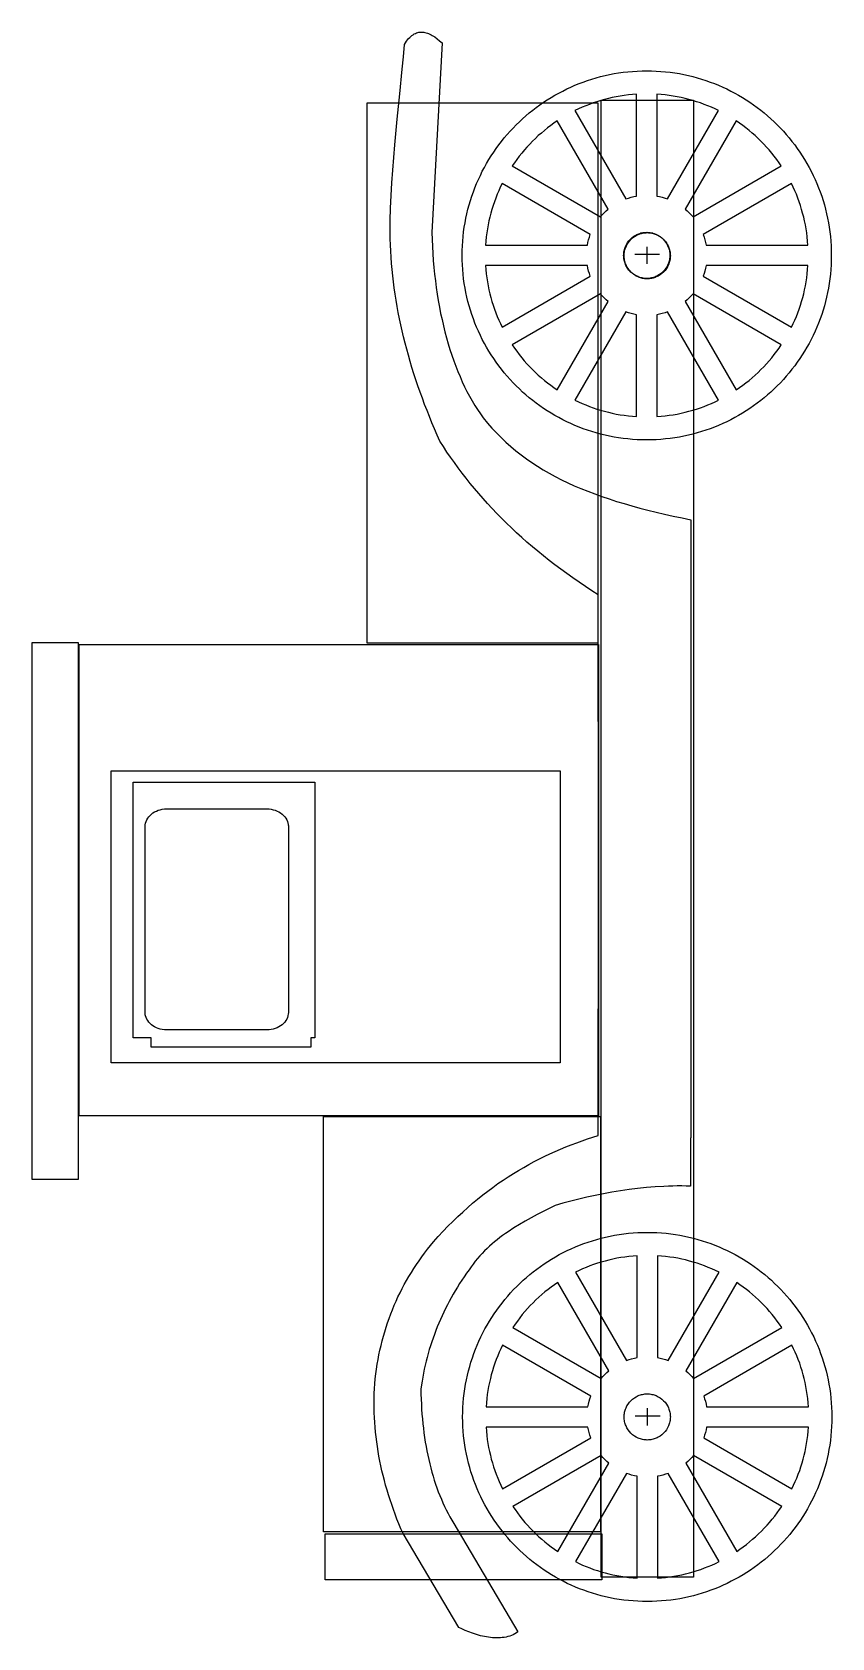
# Model space of a CAD drawing. Extents: x -222 to 349, y 6 to 550.
# Drawn here: x 129.3 to 239.5, y 42.1 to 263.5 of the extents above; entities that cross this region are included whole.
import ezdxf

# ---------------------------------------------------------------- set-up
doc = ezdxf.new("R2010")
doc.units = 0
doc.layers.add('IMPORT_-_OLDTRUCK', color=18, linetype='CONTINUOUS')

msp = doc.modelspace()

# ---------------------------------------------------------------- linework, layer by layer
at = {"layer": 'IMPORT_-_OLDTRUCK'}
for points in [[(220.06, 111.04), (220.06, 104.39), (219.45, 104.41), (218.83, 104.42), (218.22, 104.42), (217.61, 104.41), (217, 104.4), (216.39, 104.37), (215.18, 104.3), (213.97, 104.21), (212.76, 104.08), (211.57, 103.93), (210.38, 103.76), (209.2, 103.56), (208.04, 103.35), (206.89, 103.12), (205.76, 102.87), (204.64, 102.6), (203.54, 102.32), (202.46, 102.03), (201.4, 101.73), (199.74, 100.9), (198.91, 100.47), (198.09, 100.04), (197.28, 99.59), (196.48, 99.12), (195.69, 98.63), (194.91, 98.12), (194.53, 97.86), (194.15, 97.59), (193.78, 97.31), (193.42, 97.02), (193.05, 96.73), (192.7, 96.43), (192.35, 96.12), (192.01, 95.8), (191.67, 95.47), (191.34, 95.13), (191.02, 94.78), (190.7, 94.42), (190.39, 94.04), (190.09, 93.66), (189.8, 93.27), (189.52, 92.86), (189.18, 92.39), (188.86, 91.91), (188.54, 91.44), (188.23, 90.96), (187.93, 90.48), (187.63, 89.99), (187.35, 89.5), (187.07, 89.01), (186.8, 88.52), (186.54, 88.03), (186.29, 87.53), (186.04, 87.03), (185.81, 86.52), (185.58, 86.02), (185.36, 85.51), (185.15, 85), (184.94, 84.48), (184.75, 83.96), (184.56, 83.44), (184.38, 82.92), (184.21, 82.39), (184.05, 81.87), (183.9, 81.34), (183.75, 80.8), (183.61, 80.27), (183.48, 79.73), (183.36, 79.18), (183.25, 78.64), (183.14, 78.09), (183.05, 77.54), (182.96, 76.99), (182.88, 76.43), (182.89, 75.73), (182.91, 75.03), (182.95, 74.34), (182.99, 73.66), (183.03, 72.99), (183.09, 72.32), (183.15, 71.66), (183.23, 71.02), (183.31, 70.38), (183.39, 69.74), (183.49, 69.12), (183.6, 68.5), (183.71, 67.9), (183.83, 67.3), (183.96, 66.71), (184.1, 66.12), (184.25, 65.55), (184.4, 64.98), (184.56, 64.42), (184.73, 63.87), (184.91, 63.33), (185.1, 62.8), (185.29, 62.27), (185.5, 61.76), (185.71, 61.25), (185.93, 60.75), (186.16, 60.25), (186.39, 59.77), (186.64, 59.29), (186.89, 58.82), (187.15, 58.36), (187.42, 57.91), (196.27, 42.96), (196.05, 42.82), (195.83, 42.69), (195.61, 42.57), (195.37, 42.47), (195.13, 42.39), (194.88, 42.31), (194.63, 42.25), (194.37, 42.21), (194.11, 42.17), (193.84, 42.15), (193.57, 42.14), (193.3, 42.13), (193.02, 42.14), (192.75, 42.16), (192.47, 42.19), (192.19, 42.22), (191.91, 42.27), (191.64, 42.32), (191.09, 42.44), (190.54, 42.59), (190.01, 42.77), (189.5, 42.95), (189.01, 43.15), (188.55, 43.37), (188.12, 43.58), (180.43, 56.51), (180.14, 57.18), (179.86, 57.85), (179.59, 58.51), (179.34, 59.18), (179.09, 59.84), (178.86, 60.51), (178.63, 61.18), (178.42, 61.84), (178.22, 62.51), (178.03, 63.18), (177.85, 63.84), (177.68, 64.51), (177.52, 65.17), (177.37, 65.84), (177.24, 66.51), (177.11, 67.17), (177, 67.84), (176.89, 68.5), (176.8, 69.17), (176.72, 69.84), (176.65, 70.5), (176.59, 71.17), (176.54, 71.84), (176.5, 72.5), (176.47, 73.17), (176.45, 73.83), (176.45, 74.5), (176.45, 75.17), (176.47, 75.83), (176.5, 76.5), (176.54, 77.17), (176.59, 77.83), (176.67, 78.51), (176.76, 79.17), (176.86, 79.84), (176.98, 80.5), (177.1, 81.15), (177.24, 81.8), (177.39, 82.44), (177.55, 83.07), (177.72, 83.7), (177.9, 84.33), (178.09, 84.95), (178.29, 85.56), (178.5, 86.17), (178.73, 86.78), (178.96, 87.37), (179.21, 87.97), (179.46, 88.55), (179.73, 89.13), (180.01, 89.71), (180.3, 90.28), (180.6, 90.85), (180.91, 91.41), (181.23, 91.96), (181.57, 92.51), (181.91, 93.05), (182.26, 93.59), (182.63, 94.12), (183.01, 94.65), (183.39, 95.17), (183.79, 95.69), (184.2, 96.2), (184.62, 96.7), (185.29, 97.45), (185.95, 98.17), (186.62, 98.86), (187.3, 99.54), (187.97, 100.2), (188.65, 100.83), (189.34, 101.45), (190.02, 102.04), (190.71, 102.62), (191.41, 103.18), (192.1, 103.71), (192.8, 104.23), (193.51, 104.74), (194.21, 105.22), (194.92, 105.69), (195.63, 106.14), (196.35, 106.57), (197.06, 106.99), (197.78, 107.39), (198.5, 107.78), (199.23, 108.15), (199.95, 108.51), (200.68, 108.86), (201.41, 109.19), (202.15, 109.5), (202.88, 109.81), (203.62, 110.1), (204.36, 110.38), (205.1, 110.64), (205.85, 110.9), (206.59, 111.15), (207.34, 111.38), (207.34, 128.85), (207.37, 128.85), (207.37, 168.43), (207.34, 168.43), (207.34, 185.9), (206.45, 186.47), (205.56, 187.05), (204.69, 187.63), (203.84, 188.22), (203, 188.82), (202.17, 189.42), (201.36, 190.03), (200.56, 190.65), (199.78, 191.27), (199.01, 191.9), (198.25, 192.53), (197.51, 193.17), (196.78, 193.81), (196.07, 194.46), (195.37, 195.12), (194.68, 195.78), (194.01, 196.45), (193.35, 197.12), (192.71, 197.8), (192.07, 198.48), (191.46, 199.17), (190.85, 199.86), (190.26, 200.56), (189.68, 201.26), (189.12, 201.97), (188.56, 202.68), (188.02, 203.4), (187.5, 204.12), (186.98, 204.85), (186.48, 205.58), (185.99, 206.32), (185.52, 207.06), (185.14, 207.91), (184.77, 208.76), (184.41, 209.61), (184.07, 210.46), (183.73, 211.3), (183.4, 212.15), (183.09, 213), (182.78, 213.84), (182.48, 214.69), (182.2, 215.53), (181.92, 216.38), (181.66, 217.22), (181.4, 218.06), (181.16, 218.91), (180.93, 219.75), (180.7, 220.59), (180.49, 221.44), (180.29, 222.28), (180.1, 223.12), (179.93, 223.96), (179.76, 224.81), (179.61, 225.65), (179.46, 226.5), (179.33, 227.34), (179.21, 228.19), (179.1, 229.03), (179, 229.88), (178.91, 230.73), (178.84, 231.58), (178.78, 232.43), (178.73, 233.28), (178.69, 234.13), (178.67, 234.96), (178.66, 235.8), (178.66, 236.64), (178.67, 237.49), (178.72, 239.2), (178.79, 240.93), (178.89, 242.67), (179.01, 244.42), (179.15, 246.17), (179.3, 247.93), (179.63, 251.44), (179.98, 254.93), (180.32, 258.37), (180.47, 260.06), (180.61, 261.74), (180.75, 261.97), (180.9, 262.19), (181.05, 262.38), (181.2, 262.56), (181.35, 262.72), (181.5, 262.87), (181.65, 262.99), (181.81, 263.1), (181.97, 263.2), (182.13, 263.28), (182.29, 263.34), (182.45, 263.39), (182.62, 263.43), (182.78, 263.45), (182.95, 263.46), (183.11, 263.45), (183.28, 263.43), (183.45, 263.4), (183.61, 263.36), (183.78, 263.31), (183.95, 263.25), (184.12, 263.17), (184.29, 263.09), (184.46, 263), (184.8, 262.79), (185.13, 262.54), (185.47, 262.26), (185.8, 261.96), (184.4, 235.85), (184.43, 234.87), (184.48, 233.9), (184.53, 232.94), (184.6, 231.98), (184.68, 231.03), (184.78, 230.1), (184.89, 229.17), (185.01, 228.25), (185.14, 227.34), (185.29, 226.45), (185.44, 225.56), (185.61, 224.69), (185.8, 223.83), (185.99, 222.98), (186.2, 222.14), (186.42, 221.32), (186.65, 220.51), (186.89, 219.72), (187.14, 218.94), (187.41, 218.17), (187.69, 217.42), (187.98, 216.69), (188.28, 215.97), (188.59, 215.26), (188.91, 214.58), (189.24, 213.91), (189.59, 213.26), (189.94, 212.63), (190.31, 212.01), (190.69, 211.42), (191.08, 210.84), (191.47, 210.28), (192.06, 209.57), (192.67, 208.88), (193.29, 208.21), (193.94, 207.56), (194.6, 206.93), (195.28, 206.33), (195.97, 205.75), (196.69, 205.19), (197.43, 204.64), (198.18, 204.12), (198.96, 203.61), (199.75, 203.13), (200.57, 202.66), (201.4, 202.2), (202.26, 201.77), (203.13, 201.35), (204.03, 200.94), (204.94, 200.55), (205.88, 200.17), (206.84, 199.8), (207.83, 199.45), (208.83, 199.11), (209.85, 198.78), (210.9, 198.47), (211.97, 198.16), (213.07, 197.86), (214.18, 197.58), (215.32, 197.3), (216.48, 197.03), (217.67, 196.76), (218.88, 196.51), (220.11, 196.25), (220.09, 171.2), (220.09, 111.04)], [(214.01, 207.24), (213.36, 207.25), (212.7, 207.28), (212.06, 207.32), (211.41, 207.38), (210.77, 207.45), (210.14, 207.54), (209.51, 207.64), (208.89, 207.76), (208.27, 207.9), (207.66, 208.05), (207.05, 208.21), (206.45, 208.39), (205.85, 208.58), (205.27, 208.79), (204.68, 209.01), (204.11, 209.24), (203.54, 209.49), (202.98, 209.75), (202.43, 210.03), (201.89, 210.32), (201.35, 210.62), (200.82, 210.93), (200.3, 211.25), (199.79, 211.59), (199.29, 211.94), (198.79, 212.3), (198.31, 212.67), (197.83, 213.05), (197.36, 213.45), (196.91, 213.85), (196.46, 214.27), (196.02, 214.7), (195.6, 215.13), (195.18, 215.58), (194.78, 216.04), (194.38, 216.5), (194, 216.98), (193.63, 217.46), (193.27, 217.96), (192.92, 218.46), (192.58, 218.97), (192.25, 219.49), (191.94, 220.02), (191.64, 220.56), (191.35, 221.1), (191.08, 221.66), (190.82, 222.22), (190.57, 222.78), (190.34, 223.36), (190.12, 223.94), (189.91, 224.53), (189.72, 225.12), (189.54, 225.72), (189.37, 226.33), (189.22, 226.94), (189.09, 227.56), (188.97, 228.18), (188.86, 228.81), (188.78, 229.45), (188.7, 230.08), (188.65, 230.73), (188.6, 231.38), (188.58, 232.03), (188.57, 232.69), (188.58, 233.34), (188.6, 233.99), (188.65, 234.64), (188.7, 235.29), (188.78, 235.93), (188.86, 236.56), (188.97, 237.19), (189.09, 237.81), (189.22, 238.43), (189.37, 239.04), (189.54, 239.65), (189.72, 240.25), (189.91, 240.84), (190.12, 241.43), (190.34, 242.01), (190.57, 242.59), (190.82, 243.15), (191.08, 243.71), (191.35, 244.27), (191.64, 244.81), (191.94, 245.35), (192.25, 245.88), (192.58, 246.4), (192.92, 246.91), (193.27, 247.41), (193.63, 247.91), (194, 248.39), (194.38, 248.87), (194.78, 249.33), (195.18, 249.79), (195.6, 250.24), (196.02, 250.67), (196.46, 251.1), (196.91, 251.52), (197.36, 251.92), (197.83, 252.32), (198.31, 252.7), (198.79, 253.07), (199.29, 253.43), (199.79, 253.78), (200.3, 254.12), (200.82, 254.44), (201.35, 254.76), (201.89, 255.06), (202.43, 255.34), (202.98, 255.62), (203.54, 255.88), (204.11, 256.13), (204.68, 256.36), (205.27, 256.58), (205.85, 256.79), (206.45, 256.98), (207.05, 257.16), (207.66, 257.33), (208.27, 257.48), (208.89, 257.61), (209.51, 257.73), (210.14, 257.83), (210.77, 257.92), (211.41, 258), (212.06, 258.05), (212.7, 258.09), (213.36, 258.12), (214.01, 258.13), (214.67, 258.12), (215.32, 258.09), (215.97, 258.05), (216.61, 258), (217.25, 257.92), (217.89, 257.83), (218.52, 257.73), (219.14, 257.61), (219.76, 257.48), (220.37, 257.33), (220.98, 257.16), (221.58, 256.98), (222.17, 256.79), (222.76, 256.58), (223.34, 256.36), (223.91, 256.13), (224.48, 255.88), (225.04, 255.62), (225.59, 255.34), (226.14, 255.06), (226.68, 254.76), (227.2, 254.44), (227.72, 254.12), (228.24, 253.78), (228.74, 253.43), (229.23, 253.07), (229.72, 252.7), (230.2, 252.32), (230.66, 251.92), (231.12, 251.52), (231.57, 251.1), (232, 250.67), (232.43, 250.24), (232.84, 249.79), (233.25, 249.33), (233.64, 248.87), (234.03, 248.39), (234.4, 247.91), (234.76, 247.41), (235.11, 246.91), (235.45, 246.4), (235.77, 245.88), (236.08, 245.35), (236.38, 244.81), (236.67, 244.27), (236.95, 243.71), (237.21, 243.15), (237.45, 242.59), (237.69, 242.01), (237.91, 241.43), (238.12, 240.84), (238.31, 240.25), (238.49, 239.65), (238.65, 239.04), (238.8, 238.43), (238.94, 237.81), (239.06, 237.19), (239.16, 236.56), (239.25, 235.93), (239.32, 235.29), (239.38, 234.64), (239.42, 233.99), (239.45, 233.34), (239.45, 232.69), (239.45, 232.03), (239.42, 231.38), (239.38, 230.73), (239.32, 230.08), (239.25, 229.45), (239.16, 228.81), (239.06, 228.18), (238.94, 227.56), (238.8, 226.94), (238.65, 226.33), (238.49, 225.72), (238.31, 225.12), (238.12, 224.53), (237.91, 223.94), (237.69, 223.36), (237.45, 222.78), (237.21, 222.22), (236.95, 221.66), (236.67, 221.1), (236.38, 220.56), (236.08, 220.02), (235.77, 219.49), (235.45, 218.97), (235.11, 218.46), (234.76, 217.96), (234.4, 217.46), (234.03, 216.98), (233.64, 216.5), (233.25, 216.04), (232.84, 215.58), (232.43, 215.13), (232, 214.7), (231.57, 214.27), (231.12, 213.85), (230.66, 213.45), (230.2, 213.05), (229.72, 212.67), (229.23, 212.3), (228.74, 211.94), (228.24, 211.59), (227.72, 211.25), (227.2, 210.93), (226.68, 210.62), (226.14, 210.32), (225.59, 210.03), (225.04, 209.75), (224.48, 209.49), (223.91, 209.24), (223.34, 209.01), (222.76, 208.79), (222.17, 208.58), (221.58, 208.39), (220.98, 208.21), (220.37, 208.05), (219.76, 207.9), (219.14, 207.76), (218.52, 207.64), (217.89, 207.54), (217.25, 207.45), (216.61, 207.38), (215.97, 207.32), (215.32, 207.28), (214.67, 207.25)], [(204.12, 252.63), (211.14, 240.47), (211.5, 240.59), (211.86, 240.7), (212.23, 240.79), (212.61, 240.86), (212.61, 254.9), (212.05, 254.86), (211.48, 254.8), (210.92, 254.73), (210.37, 254.65), (209.82, 254.55), (209.27, 254.44), (208.73, 254.31), (208.2, 254.18), (207.67, 254.03), (207.14, 253.86), (206.62, 253.69), (206.11, 253.5), (205.6, 253.3), (205.1, 253.09), (204.6, 252.86)], [(215.41, 254.9), (215.41, 240.86), (215.79, 240.79), (216.16, 240.7), (216.53, 240.59), (216.89, 240.47), (223.91, 252.63), (223.42, 252.86), (222.93, 253.09), (222.43, 253.3), (221.92, 253.5), (221.41, 253.69), (220.89, 253.86), (220.36, 254.03), (219.83, 254.18), (219.29, 254.32), (218.75, 254.44), (218.21, 254.55), (217.66, 254.65), (217.1, 254.73), (216.54, 254.8), (215.98, 254.86)], [(175.47, 179.24), (175.47, 253.69), (207.27, 253.69), (207.27, 179.24)], [(207.74, 50.52), (207.74, 254.06), (220.46, 254.06), (220.46, 50.52)], [(195.47, 245.01), (207.63, 237.99), (207.89, 238.27), (208.15, 238.55), (208.43, 238.81), (208.71, 239.06), (201.69, 251.23), (201.23, 250.91), (200.78, 250.59), (200.34, 250.25), (199.91, 249.91), (199.49, 249.55), (199.07, 249.19), (198.67, 248.81), (198.27, 248.42), (197.89, 248.03), (197.51, 247.62), (197.15, 247.21), (196.79, 246.79), (196.44, 246.35), (196.11, 245.91), (195.79, 245.46)], [(226.33, 251.23), (219.31, 239.06), (219.6, 238.81), (219.88, 238.55), (220.14, 238.27), (220.39, 237.99), (232.55, 245.01), (232.24, 245.46), (231.92, 245.91), (231.58, 246.35), (231.24, 246.79), (230.88, 247.21), (230.51, 247.62), (230.14, 248.03), (229.75, 248.42), (229.36, 248.81), (228.95, 249.19), (228.54, 249.55), (228.11, 249.91), (227.68, 250.25), (227.24, 250.59), (226.79, 250.91)], [(191.79, 234.09), (205.84, 234.09), (205.91, 234.46), (206, 234.84), (206.11, 235.2), (206.23, 235.56), (194.07, 242.58), (193.83, 242.1), (193.61, 241.6), (193.4, 241.1), (193.2, 240.59), (193.01, 240.08), (192.83, 239.56), (192.67, 239.03), (192.52, 238.5), (192.38, 237.97), (192.26, 237.43), (192.15, 236.88), (192.05, 236.33), (191.96, 235.78), (191.89, 235.22), (191.84, 234.65)], [(233.95, 242.58), (221.79, 235.56), (221.92, 235.2), (222.02, 234.84), (222.11, 234.46), (222.19, 234.09), (236.23, 234.09), (236.19, 234.65), (236.13, 235.22), (236.06, 235.78), (235.97, 236.33), (235.88, 236.88), (235.77, 237.43), (235.64, 237.97), (235.5, 238.5), (235.35, 239.03), (235.19, 239.56), (235.01, 240.08), (234.83, 240.59), (234.63, 241.1), (234.41, 241.6), (234.19, 242.09)], [(214.01, 229.51), (213.85, 229.51), (213.69, 229.52), (213.53, 229.54), (213.37, 229.57), (213.22, 229.61), (213.07, 229.65), (212.92, 229.7), (212.78, 229.76), (212.5, 229.89), (212.23, 230.05), (211.99, 230.23), (211.76, 230.44), (211.56, 230.66), (211.38, 230.91), (211.22, 231.17), (211.15, 231.31), (211.08, 231.45), (211.03, 231.59), (210.98, 231.74), (210.93, 231.89), (210.9, 232.04), (210.87, 232.2), (210.85, 232.36), (210.84, 232.52), (210.83, 232.69), (210.84, 232.85), (210.85, 233.01), (210.87, 233.17), (210.9, 233.33), (210.93, 233.48), (210.98, 233.63), (211.03, 233.78), (211.08, 233.92), (211.22, 234.2), (211.38, 234.46), (211.56, 234.71), (211.76, 234.93), (211.99, 235.14), (212.23, 235.32), (212.5, 235.48), (212.63, 235.55), (212.78, 235.62), (212.92, 235.67), (213.07, 235.72), (213.22, 235.77), (213.37, 235.8), (213.53, 235.83), (213.69, 235.85), (213.85, 235.86), (214.01, 235.87), (214.18, 235.86), (214.34, 235.85), (214.5, 235.83), (214.65, 235.8), (214.81, 235.77), (214.96, 235.72), (215.11, 235.67), (215.25, 235.62), (215.53, 235.48), (215.79, 235.32), (216.04, 235.14), (216.26, 234.93), (216.47, 234.71), (216.65, 234.46), (216.81, 234.2), (216.88, 234.06), (216.94, 233.92), (217, 233.78), (217.05, 233.63), (217.09, 233.48), (217.13, 233.33), (217.16, 233.17), (217.18, 233.01), (217.19, 232.85), (217.19, 232.69), (217.19, 232.52), (217.18, 232.36), (217.16, 232.2), (217.13, 232.04), (217.09, 231.89), (217.05, 231.74), (217, 231.59), (216.94, 231.45), (216.81, 231.17), (216.65, 230.91), (216.47, 230.66), (216.26, 230.44), (216.04, 230.23), (215.79, 230.05), (215.53, 229.89), (215.39, 229.82), (215.25, 229.76), (215.11, 229.7), (214.96, 229.65), (214.81, 229.61), (214.65, 229.57), (214.5, 229.54), (214.34, 229.52), (214.18, 229.51)], [(210.91, 232.64), (210.91, 232.8), (210.92, 232.96), (210.94, 233.12), (210.97, 233.28), (211.01, 233.43), (211.05, 233.58), (211.1, 233.73), (211.16, 233.88), (211.29, 234.15), (211.45, 234.42), (211.63, 234.66), (211.84, 234.89), (212.06, 235.09), (212.31, 235.28), (212.57, 235.43), (212.71, 235.5), (212.85, 235.57), (212.99, 235.63), (213.14, 235.68), (213.29, 235.72), (213.44, 235.75), (213.6, 235.78), (213.76, 235.8), (213.92, 235.81), (214.09, 235.82), (214.25, 235.81), (214.41, 235.8), (214.57, 235.78), (214.73, 235.75), (214.88, 235.72), (215.03, 235.68), (215.18, 235.63), (215.32, 235.57), (215.6, 235.43), (215.86, 235.28), (216.11, 235.09), (216.33, 234.89), (216.54, 234.66), (216.72, 234.42), (216.88, 234.15), (216.95, 234.02), (217.02, 233.88), (217.07, 233.73), (217.12, 233.58), (217.17, 233.43), (217.2, 233.28), (217.23, 233.12), (217.25, 232.96), (217.26, 232.8), (217.27, 232.64), (217.26, 232.47), (217.25, 232.31), (217.23, 232.15), (217.2, 232), (217.17, 231.84), (217.12, 231.69), (217.07, 231.54), (217.02, 231.4), (216.88, 231.12), (216.72, 230.86), (216.54, 230.62), (216.33, 230.39), (216.11, 230.18), (215.86, 230), (215.6, 229.84), (215.46, 229.77), (215.32, 229.71), (215.18, 229.65), (215.03, 229.6), (214.88, 229.56), (214.73, 229.52), (214.57, 229.49), (214.41, 229.47), (214.25, 229.46), (214.09, 229.46), (213.92, 229.46), (213.76, 229.47), (213.6, 229.49), (213.44, 229.52), (213.29, 229.56), (213.14, 229.6), (212.99, 229.65), (212.85, 229.71), (212.57, 229.84), (212.31, 230), (212.06, 230.18), (211.84, 230.39), (211.63, 230.62), (211.45, 230.86), (211.29, 231.12), (211.22, 231.26), (211.16, 231.4), (211.1, 231.54), (211.05, 231.69), (211.01, 231.84), (210.97, 232), (210.94, 232.15), (210.92, 232.31), (210.91, 232.47)], [(194.07, 222.79), (206.23, 229.81), (206.11, 230.17), (206, 230.53), (205.91, 230.91), (205.84, 231.29), (191.8, 231.29), (191.84, 230.72), (191.9, 230.15), (191.97, 229.6), (192.05, 229.04), (192.15, 228.49), (192.26, 227.94), (192.38, 227.4), (192.52, 226.87), (192.67, 226.34), (192.84, 225.81), (193.01, 225.29), (193.2, 224.78), (193.4, 224.27), (193.61, 223.77), (193.84, 223.28)], [(236.23, 231.29), (222.19, 231.29), (222.12, 230.91), (222.02, 230.53), (221.92, 230.17), (221.79, 229.81), (233.96, 222.79), (234.19, 223.28), (234.42, 223.77), (234.63, 224.27), (234.83, 224.78), (235.02, 225.29), (235.19, 225.81), (235.35, 226.34), (235.51, 226.87), (235.64, 227.4), (235.77, 227.94), (235.88, 228.49), (235.98, 229.04), (236.06, 229.6), (236.13, 230.15), (236.19, 230.72)], [(201.69, 214.14), (208.71, 226.31), (208.43, 226.56), (208.15, 226.82), (207.88, 227.1), (207.63, 227.39), (195.47, 220.36), (195.78, 219.91), (196.11, 219.46), (196.44, 219.02), (196.79, 218.58), (197.14, 218.16), (197.51, 217.75), (197.89, 217.34), (198.27, 216.95), (198.67, 216.56), (199.07, 216.18), (199.49, 215.82), (199.91, 215.46), (200.34, 215.12), (200.78, 214.78), (201.23, 214.46)], [(232.55, 220.36), (220.39, 227.39), (220.14, 227.1), (219.88, 226.82), (219.6, 226.56), (219.31, 226.31), (226.33, 214.14), (226.79, 214.46), (227.24, 214.78), (227.68, 215.12), (228.11, 215.46), (228.54, 215.82), (228.95, 216.18), (229.36, 216.56), (229.75, 216.95), (230.14, 217.34), (230.51, 217.75), (230.88, 218.16), (231.24, 218.58), (231.58, 219.02), (231.92, 219.46), (232.24, 219.91)], [(211.14, 224.9), (204.11, 212.74), (204.6, 212.51), (205.1, 212.28), (205.6, 212.07), (206.11, 211.87), (206.62, 211.68), (207.14, 211.51), (207.66, 211.34), (208.19, 211.19), (208.73, 211.06), (209.27, 210.93), (209.82, 210.82), (210.37, 210.72), (210.92, 210.64), (211.48, 210.57), (212.05, 210.51), (212.61, 210.47), (212.61, 224.51), (212.23, 224.58), (211.86, 224.67), (211.5, 224.78)], [(223.91, 212.74), (216.89, 224.9), (216.53, 224.78), (216.16, 224.67), (215.79, 224.58), (215.41, 224.51), (215.41, 210.47), (215.98, 210.51), (216.54, 210.57), (217.1, 210.64), (217.66, 210.72), (218.21, 210.82), (218.75, 210.93), (219.29, 211.06), (219.83, 211.19), (220.36, 211.35), (220.89, 211.51), (221.4, 211.68), (221.92, 211.87), (222.43, 212.07), (222.93, 212.28), (223.42, 212.51)], [(129.31, 105.31), (129.31, 179.32), (135.67, 179.32), (135.67, 105.31)], [(135.79, 114.07), (135.79, 179.06), (207.36, 179.06), (207.36, 114.07)], [(140.2, 121.38), (140.2, 161.62), (202.1, 161.62), (202.1, 121.38)], [(145.72, 123.54), (145.72, 124.85), (143.22, 124.85), (143.22, 160.07), (168.26, 160.07), (168.26, 124.85), (167.7, 124.85), (167.7, 123.54)], [(144.88, 128.38), (144.88, 153.95), (144.88, 154.07), (144.89, 154.2), (144.94, 154.44), (145.01, 154.67), (145.11, 154.9), (145.24, 155.11), (145.38, 155.31), (145.56, 155.5), (145.75, 155.68), (145.96, 155.83), (146.19, 155.98), (146.43, 156.1), (146.69, 156.2), (146.96, 156.28), (147.24, 156.35), (147.54, 156.38), (147.84, 156.4), (161.66, 156.4), (161.96, 156.38), (162.26, 156.35), (162.54, 156.28), (162.81, 156.2), (163.07, 156.1), (163.32, 155.98), (163.54, 155.83), (163.76, 155.68), (163.95, 155.5), (164.12, 155.31), (164.27, 155.11), (164.39, 154.9), (164.49, 154.67), (164.57, 154.44), (164.59, 154.32), (164.61, 154.2), (164.62, 154.07), (164.63, 153.95), (164.63, 128.38), (164.62, 128.26), (164.61, 128.13), (164.57, 127.89), (164.49, 127.66), (164.39, 127.43), (164.27, 127.22), (164.12, 127.02), (163.95, 126.83), (163.76, 126.65), (163.54, 126.5), (163.32, 126.36), (163.07, 126.23), (162.81, 126.13), (162.54, 126.05), (162.26, 125.99), (161.96, 125.95), (161.66, 125.94), (147.84, 125.94), (147.54, 125.95), (147.24, 125.99), (146.96, 126.05), (146.69, 126.13), (146.43, 126.23), (146.19, 126.36), (145.96, 126.5), (145.75, 126.65), (145.56, 126.83), (145.38, 127.02), (145.24, 127.22), (145.11, 127.43), (145.01, 127.66), (144.94, 127.89), (144.91, 128.01), (144.89, 128.13), (144.88, 128.26)], [(207.63, 113.99), (207.63, 56.75), (169.47, 56.75), (169.47, 113.99)], [(214.09, 47.14), (213.43, 47.15), (212.78, 47.18), (212.13, 47.22), (211.48, 47.27), (210.85, 47.35), (210.21, 47.44), (209.58, 47.54), (208.96, 47.66), (208.34, 47.8), (207.73, 47.94), (207.12, 48.11), (206.52, 48.29), (205.93, 48.48), (205.34, 48.69), (204.76, 48.91), (204.18, 49.14), (203.62, 49.39), (203.06, 49.65), (202.5, 49.93), (201.96, 50.21), (201.42, 50.51), (200.89, 50.83), (200.37, 51.15), (199.86, 51.49), (199.36, 51.84), (198.86, 52.2), (198.38, 52.57), (197.9, 52.95), (197.44, 53.35), (196.98, 53.75), (196.53, 54.17), (196.1, 54.6), (195.67, 55.03), (195.25, 55.48), (194.85, 55.94), (194.45, 56.4), (194.07, 56.88), (193.7, 57.36), (193.34, 57.86), (192.99, 58.36), (192.65, 58.87), (192.33, 59.39), (192.02, 59.92), (191.72, 60.46), (191.43, 61), (191.15, 61.56), (190.89, 62.12), (190.64, 62.68), (190.41, 63.26), (190.19, 63.84), (189.98, 64.43), (189.79, 65.02), (189.61, 65.62), (189.45, 66.23), (189.3, 66.84), (189.16, 67.46), (189.04, 68.08), (188.94, 68.71), (188.85, 69.35), (188.78, 69.98), (188.72, 70.63), (188.68, 71.28), (188.65, 71.93), (188.64, 72.59), (188.65, 73.24), (188.68, 73.89), (188.72, 74.54), (188.78, 75.19), (188.85, 75.83), (188.94, 76.46), (189.04, 77.09), (189.16, 77.71), (189.3, 78.33), (189.45, 78.94), (189.61, 79.55), (189.79, 80.15), (189.98, 80.74), (190.19, 81.33), (190.41, 81.91), (190.64, 82.49), (190.89, 83.05), (191.15, 83.61), (191.43, 84.17), (191.72, 84.71), (192.02, 85.25), (192.33, 85.78), (192.65, 86.3), (192.99, 86.81), (193.34, 87.31), (193.7, 87.81), (194.07, 88.29), (194.45, 88.77), (194.85, 89.23), (195.25, 89.69), (195.67, 90.14), (196.1, 90.57), (196.53, 91), (196.98, 91.42), (197.44, 91.82), (197.9, 92.22), (198.38, 92.6), (198.86, 92.97), (199.36, 93.33), (199.86, 93.68), (200.37, 94.02), (200.89, 94.34), (201.42, 94.66), (201.96, 94.96), (202.5, 95.24), (203.06, 95.52), (203.62, 95.78), (204.18, 96.03), (204.76, 96.26), (205.34, 96.48), (205.93, 96.69), (206.52, 96.88), (207.12, 97.06), (207.73, 97.23), (208.34, 97.38), (208.96, 97.51), (209.58, 97.63), (210.21, 97.73), (210.85, 97.82), (211.48, 97.9), (212.13, 97.95), (212.78, 97.99), (213.43, 98.02), (214.09, 98.03), (214.74, 98.02), (215.39, 97.99), (216.04, 97.95), (216.69, 97.9), (217.33, 97.82), (217.96, 97.73), (218.59, 97.63), (219.21, 97.51), (219.83, 97.38), (220.44, 97.23), (221.05, 97.06), (221.65, 96.88), (222.24, 96.69), (222.83, 96.48), (223.41, 96.26), (223.99, 96.03), (224.55, 95.78), (225.11, 95.52), (225.67, 95.24), (226.21, 94.96), (226.75, 94.66), (227.28, 94.34), (227.8, 94.02), (228.31, 93.68), (228.81, 93.33), (229.31, 92.97), (229.79, 92.6), (230.27, 92.22), (230.73, 91.82), (231.19, 91.42), (231.64, 91), (232.07, 90.57), (232.5, 90.14), (232.92, 89.69), (233.32, 89.23), (233.72, 88.77), (234.1, 88.29), (234.47, 87.81), (234.83, 87.31), (235.18, 86.81), (235.52, 86.3), (235.84, 85.78), (236.16, 85.25), (236.46, 84.71), (236.74, 84.17), (237.02, 83.61), (237.28, 83.05), (237.53, 82.49), (237.76, 81.91), (237.98, 81.33), (238.19, 80.74), (238.38, 80.15), (238.56, 79.55), (238.73, 78.94), (238.88, 78.33), (239.01, 77.71), (239.13, 77.09), (239.23, 76.46), (239.32, 75.83), (239.4, 75.19), (239.45, 74.54), (239.49, 73.89), (239.52, 73.24), (239.53, 72.59), (239.52, 71.93), (239.49, 71.28), (239.45, 70.63), (239.4, 69.98), (239.32, 69.35), (239.23, 68.71), (239.13, 68.08), (239.01, 67.46), (238.88, 66.84), (238.73, 66.23), (238.56, 65.62), (238.38, 65.02), (238.19, 64.43), (237.98, 63.84), (237.76, 63.26), (237.53, 62.68), (237.28, 62.12), (237.02, 61.56), (236.74, 61), (236.46, 60.46), (236.16, 59.92), (235.84, 59.39), (235.52, 58.87), (235.18, 58.36), (234.83, 57.86), (234.47, 57.36), (234.1, 56.88), (233.72, 56.4), (233.32, 55.94), (232.92, 55.48), (232.5, 55.03), (232.07, 54.6), (231.64, 54.17), (231.19, 53.75), (230.73, 53.35), (230.27, 52.95), (229.79, 52.57), (229.31, 52.2), (228.81, 51.84), (228.31, 51.49), (227.8, 51.15), (227.28, 50.83), (226.75, 50.51), (226.21, 50.21), (225.67, 49.93), (225.11, 49.65), (224.55, 49.39), (223.99, 49.14), (223.41, 48.91), (222.83, 48.69), (222.24, 48.48), (221.65, 48.29), (221.05, 48.11), (220.44, 47.94), (219.83, 47.8), (219.21, 47.66), (218.59, 47.54), (217.96, 47.44), (217.33, 47.35), (216.69, 47.27), (216.04, 47.22), (215.39, 47.18), (214.74, 47.15)], [(204.19, 92.53), (211.21, 80.37), (211.57, 80.49), (211.93, 80.6), (212.31, 80.69), (212.69, 80.76), (212.69, 94.8), (212.12, 94.76), (211.55, 94.7), (211, 94.63), (210.44, 94.55), (209.89, 94.45), (209.34, 94.34), (208.8, 94.21), (208.27, 94.08), (207.74, 93.93), (207.21, 93.76), (206.69, 93.59), (206.18, 93.4), (205.67, 93.2), (205.17, 92.99), (204.68, 92.76)], [(215.49, 94.8), (215.49, 80.76), (215.86, 80.69), (216.24, 80.6), (216.6, 80.49), (216.96, 80.37), (223.98, 92.53), (223.5, 92.76), (223, 92.99), (222.5, 93.2), (221.99, 93.4), (221.48, 93.59), (220.96, 93.76), (220.43, 93.93), (219.9, 94.08), (219.37, 94.22), (218.83, 94.34), (218.28, 94.45), (217.73, 94.55), (217.18, 94.63), (216.62, 94.7), (216.05, 94.76)], [(195.55, 84.91), (207.71, 77.88), (207.96, 78.17), (208.22, 78.45), (208.5, 78.71), (208.79, 78.96), (201.77, 91.13), (201.31, 90.81), (200.86, 90.49), (200.42, 90.15), (199.98, 89.81), (199.56, 89.45), (199.15, 89.09), (198.74, 88.71), (198.35, 88.32), (197.96, 87.93), (197.58, 87.52), (197.22, 87.11), (196.86, 86.69), (196.52, 86.25), (196.18, 85.81), (195.86, 85.36)], [(226.41, 91.13), (219.38, 78.96), (219.67, 78.71), (219.95, 78.45), (220.21, 78.17), (220.46, 77.88), (232.63, 84.91), (232.31, 85.36), (231.99, 85.81), (231.65, 86.25), (231.31, 86.69), (230.95, 87.11), (230.59, 87.52), (230.21, 87.93), (229.82, 88.32), (229.43, 88.71), (229.02, 89.09), (228.61, 89.45), (228.19, 89.81), (227.75, 90.15), (227.31, 90.49), (226.86, 90.81)], [(191.87, 73.98), (205.91, 73.98), (205.98, 74.36), (206.07, 74.74), (206.18, 75.1), (206.3, 75.46), (194.14, 82.48), (193.91, 81.99), (193.68, 81.5), (193.47, 81), (193.27, 80.49), (193.08, 79.98), (192.91, 79.46), (192.74, 78.93), (192.59, 78.4), (192.46, 77.87), (192.33, 77.33), (192.22, 76.78), (192.12, 76.23), (192.04, 75.68), (191.97, 75.12), (191.91, 74.55)], [(234.03, 82.48), (221.87, 75.46), (221.99, 75.1), (222.1, 74.74), (222.19, 74.36), (222.26, 73.98), (236.3, 73.98), (236.26, 74.55), (236.2, 75.12), (236.13, 75.68), (236.05, 76.23), (235.95, 76.78), (235.84, 77.33), (235.71, 77.87), (235.58, 78.4), (235.43, 78.93), (235.26, 79.46), (235.09, 79.98), (234.9, 80.49), (234.7, 81), (234.49, 81.5), (234.26, 81.99)], [(210.91, 72.59), (210.91, 72.75), (210.92, 72.91), (210.94, 73.07), (210.97, 73.23), (211.01, 73.38), (211.05, 73.53), (211.1, 73.68), (211.16, 73.82), (211.29, 74.1), (211.45, 74.36), (211.63, 74.61), (211.84, 74.83), (212.06, 75.04), (212.31, 75.22), (212.57, 75.38), (212.71, 75.45), (212.85, 75.52), (212.99, 75.57), (213.14, 75.62), (213.29, 75.67), (213.44, 75.7), (213.6, 75.73), (213.76, 75.75), (213.92, 75.76), (214.09, 75.77), (214.25, 75.76), (214.41, 75.75), (214.57, 75.73), (214.73, 75.7), (214.88, 75.67), (215.03, 75.62), (215.18, 75.57), (215.32, 75.52), (215.6, 75.38), (215.86, 75.22), (216.11, 75.04), (216.33, 74.83), (216.54, 74.61), (216.72, 74.36), (216.88, 74.1), (216.95, 73.96), (217.02, 73.82), (217.07, 73.68), (217.12, 73.53), (217.17, 73.38), (217.2, 73.23), (217.23, 73.07), (217.25, 72.91), (217.26, 72.75), (217.27, 72.59), (217.26, 72.42), (217.25, 72.26), (217.23, 72.1), (217.2, 71.94), (217.17, 71.79), (217.12, 71.64), (217.07, 71.49), (217.02, 71.35), (216.88, 71.07), (216.72, 70.81), (216.54, 70.56), (216.33, 70.34), (216.11, 70.13), (215.86, 69.95), (215.6, 69.79), (215.46, 69.72), (215.32, 69.65), (215.18, 69.6), (215.03, 69.55), (214.88, 69.51), (214.73, 69.47), (214.57, 69.44), (214.41, 69.42), (214.25, 69.41), (214.09, 69.4), (213.92, 69.41), (213.76, 69.42), (213.6, 69.44), (213.44, 69.47), (213.29, 69.51), (213.14, 69.55), (212.99, 69.6), (212.85, 69.65), (212.57, 69.79), (212.31, 69.95), (212.06, 70.13), (211.84, 70.34), (211.63, 70.56), (211.45, 70.81), (211.29, 71.07), (211.22, 71.21), (211.16, 71.35), (211.1, 71.49), (211.05, 71.64), (211.01, 71.79), (210.97, 71.94), (210.94, 72.1), (210.92, 72.26), (210.91, 72.42)], [(214.09, 69.4), (213.92, 69.41), (213.76, 69.42), (213.6, 69.44), (213.44, 69.47), (213.29, 69.51), (213.14, 69.55), (212.99, 69.6), (212.85, 69.65), (212.57, 69.79), (212.31, 69.95), (212.06, 70.13), (211.84, 70.34), (211.63, 70.56), (211.45, 70.81), (211.29, 71.07), (211.22, 71.21), (211.16, 71.35), (211.1, 71.49), (211.05, 71.64), (211.01, 71.79), (210.97, 71.94), (210.94, 72.1), (210.92, 72.26), (210.91, 72.42), (210.91, 72.59), (210.91, 72.75), (210.92, 72.91), (210.94, 73.07), (210.97, 73.23), (211.01, 73.38), (211.05, 73.53), (211.1, 73.68), (211.16, 73.82), (211.29, 74.1), (211.45, 74.36), (211.63, 74.61), (211.84, 74.83), (212.06, 75.04), (212.31, 75.22), (212.57, 75.38), (212.71, 75.45), (212.85, 75.52), (212.99, 75.57), (213.14, 75.62), (213.29, 75.67), (213.44, 75.7), (213.6, 75.73), (213.76, 75.75), (213.92, 75.76), (214.09, 75.77), (214.25, 75.76), (214.41, 75.75), (214.57, 75.73), (214.73, 75.7), (214.88, 75.67), (215.03, 75.62), (215.18, 75.57), (215.32, 75.52), (215.6, 75.38), (215.86, 75.22), (216.11, 75.04), (216.33, 74.83), (216.54, 74.61), (216.72, 74.36), (216.88, 74.1), (216.95, 73.96), (217.02, 73.82), (217.07, 73.68), (217.12, 73.53), (217.17, 73.38), (217.2, 73.23), (217.23, 73.07), (217.25, 72.91), (217.26, 72.75), (217.27, 72.59), (217.26, 72.42), (217.25, 72.26), (217.23, 72.1), (217.2, 71.94), (217.17, 71.79), (217.12, 71.64), (217.07, 71.49), (217.02, 71.35), (216.88, 71.07), (216.72, 70.81), (216.54, 70.56), (216.33, 70.34), (216.11, 70.13), (215.86, 69.95), (215.6, 69.79), (215.46, 69.72), (215.32, 69.65), (215.18, 69.6), (215.03, 69.55), (214.88, 69.51), (214.73, 69.47), (214.57, 69.44), (214.41, 69.42), (214.25, 69.41)], [(194.14, 62.69), (206.31, 69.71), (206.18, 70.07), (206.07, 70.43), (205.98, 70.81), (205.91, 71.19), (191.87, 71.19), (191.91, 70.62), (191.97, 70.05), (192.04, 69.49), (192.12, 68.94), (192.22, 68.39), (192.33, 67.84), (192.46, 67.3), (192.59, 66.77), (192.75, 66.24), (192.91, 65.71), (193.08, 65.19), (193.27, 64.68), (193.47, 64.17), (193.68, 63.67), (193.91, 63.18)], [(236.3, 71.19), (222.26, 71.19), (222.19, 70.81), (222.1, 70.43), (221.99, 70.07), (221.87, 69.71), (234.03, 62.69), (234.26, 63.18), (234.49, 63.67), (234.7, 64.17), (234.9, 64.68), (235.09, 65.19), (235.26, 65.71), (235.43, 66.24), (235.58, 66.77), (235.72, 67.3), (235.84, 67.84), (235.95, 68.39), (236.05, 68.94), (236.13, 69.49), (236.2, 70.05), (236.26, 70.62)], [(201.76, 54.04), (208.79, 66.21), (208.5, 66.46), (208.22, 66.72), (207.96, 67), (207.71, 67.29), (195.54, 60.26), (195.86, 59.81), (196.18, 59.36), (196.52, 58.92), (196.86, 58.48), (197.22, 58.06), (197.58, 57.65), (197.96, 57.24), (198.35, 56.85), (198.74, 56.46), (199.15, 56.08), (199.56, 55.72), (199.98, 55.36), (200.42, 55.02), (200.86, 54.68), (201.31, 54.36)], [(232.63, 60.26), (220.47, 67.29), (220.21, 67), (219.95, 66.72), (219.67, 66.46), (219.39, 66.21), (226.41, 54.04), (226.86, 54.36), (227.31, 54.68), (227.75, 55.02), (228.19, 55.36), (228.61, 55.72), (229.02, 56.08), (229.43, 56.46), (229.83, 56.85), (230.21, 57.24), (230.59, 57.65), (230.95, 58.06), (231.31, 58.48), (231.65, 58.92), (231.99, 59.36), (232.31, 59.81)], [(211.21, 64.8), (204.19, 52.64), (204.68, 52.41), (205.17, 52.18), (205.67, 51.97), (206.18, 51.77), (206.69, 51.58), (207.21, 51.41), (207.74, 51.24), (208.27, 51.09), (208.8, 50.96), (209.34, 50.83), (209.89, 50.72), (210.44, 50.62), (211, 50.54), (211.55, 50.47), (212.12, 50.41), (212.69, 50.37), (212.69, 64.41), (212.31, 64.48), (211.93, 64.57), (211.57, 64.68)], [(223.98, 52.64), (216.96, 64.8), (216.6, 64.68), (216.24, 64.57), (215.86, 64.48), (215.49, 64.41), (215.49, 50.37), (216.05, 50.41), (216.62, 50.47), (217.18, 50.54), (217.73, 50.62), (218.28, 50.72), (218.83, 50.83), (219.37, 50.96), (219.9, 51.09), (220.43, 51.24), (220.96, 51.41), (221.48, 51.58), (221.99, 51.77), (222.5, 51.97), (223, 52.18), (223.49, 52.41)], [(169.68, 50.13), (169.68, 56.49), (207.84, 56.49), (207.84, 50.13)]]:
    msp.add_lwpolyline(points, close=True, dxfattribs=at)
for points in [[(215.78, 232.8), (212.35, 232.8)], [(214.01, 233.88), (214.01, 232.78), (214.01, 231.53)], [(214.09, 73.78), (214.09, 72.68), (214.09, 71.43)], [(215.85, 72.7), (212.42, 72.7)]]:
    msp.add_lwpolyline(points, dxfattribs=at)

doc.saveas('drawing.dxf')
